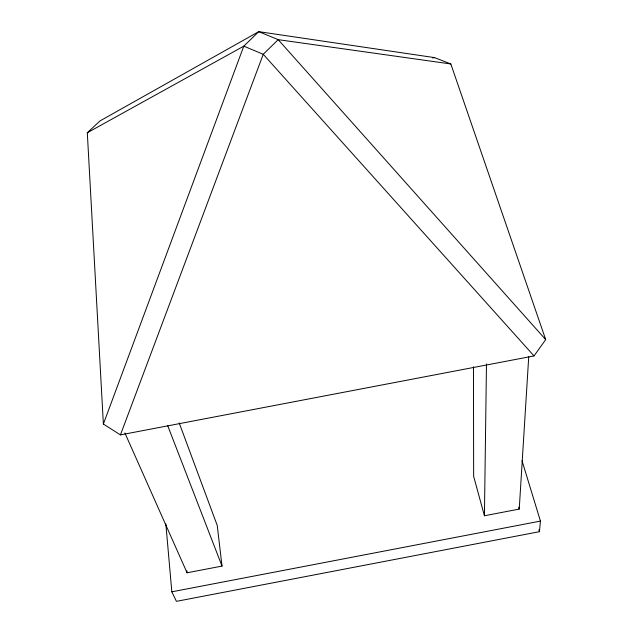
<?xml version="1.0" encoding="UTF-8"?>
<svg xmlns="http://www.w3.org/2000/svg" width="633" height="633" viewBox="0 0 633 633"><rect width="100%" height="100%" fill="white"/><g stroke="black" fill="none" stroke-linecap="round" stroke-linejoin="round"><path stroke-width="0.95" d="M528.729 356.783L519.234 509.09L484.427 515.768L486.476 363.951M165.854 523.958L171.828 591.815L176.433 601.35L539.443 531.68L540.44 521.094L522.027 460.729M103.377 424.031L243.792 46.154L258.762 31.65L434.634 57.627L450.831 63.973L545.693 339.612L534.03 355.928L120.436 434.895L103.377 424.031L87.307 132.756L99.99 120.927L258.762 31.65L278.196 39.657L450.831 63.973M120.436 434.895L263.249 54.288L278.196 39.657L545.693 339.612M87.307 132.756L243.792 46.154L263.249 54.288L534.03 355.928M124.883 432.948L187.075 572.786L222.017 566.084L217.238 525.461L179.194 422.931M171.828 591.815L540.44 521.094M432.695 57.991L434.634 57.627M167.753 425.78L222.017 566.084M538.873 529.789L539.443 531.68M518.68 507.223L519.234 509.09M484.427 515.768L473.65 476.348L473.46 366.76M186.885 570.847L187.075 572.786"/></g></svg>
